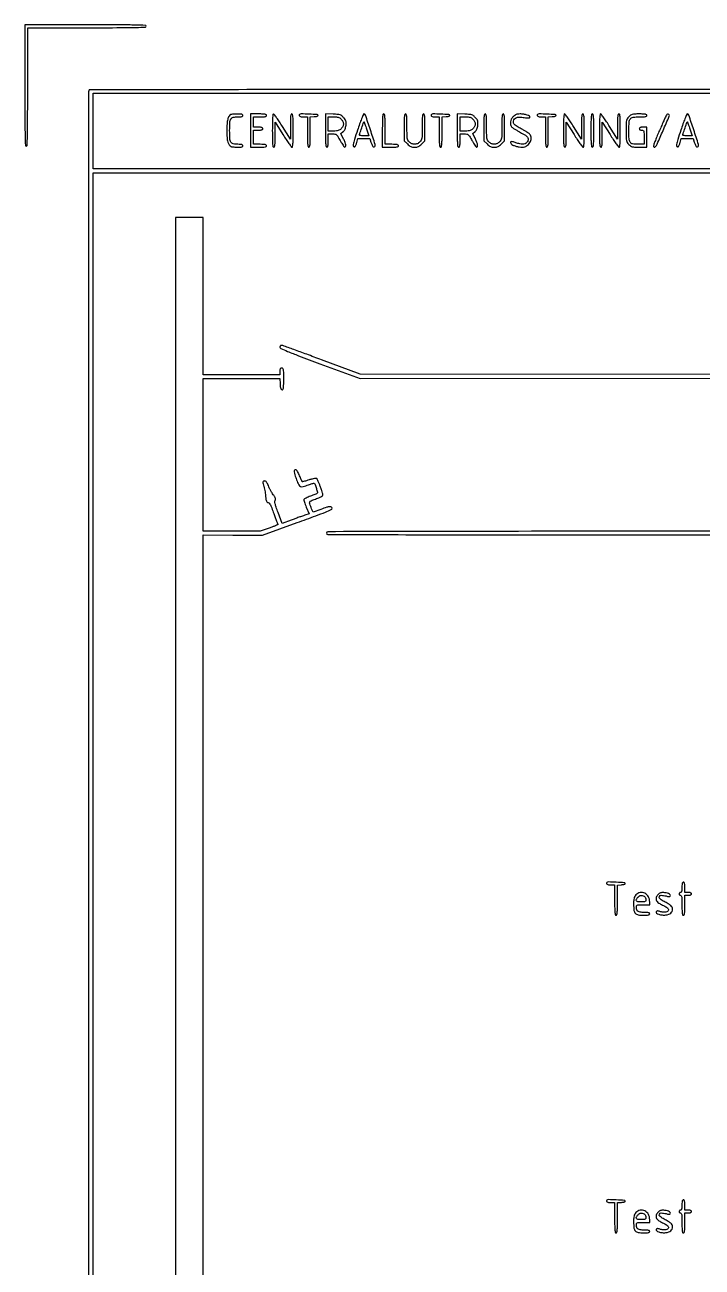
# Model space of a CAD drawing. Extents: x 188 to 3117, y 266 to 4408.
# Drawn here: x 188 to 902, y 3098 to 4408 of the extents above; entities that cross this region are included whole.
import ezdxf

# ---------------------------------------------------------------- set-up
doc = ezdxf.new("R2010")
doc.units = 0

msp = doc.modelspace()

# ---------------------------------------------------------------- linework, layer by layer
for points in [[(188, 4344, 0.000605), (188.044484, 4307.266479, 0.005253), (188.255859, 4290.916667, 0.004027), (188.571592, 4280.892406, 0.40268), (189.5, 4280, 0.402301), (190.426935, 4280.88983, 0.004212), (190.744, 4290.666667, 0.005378), (190.955471, 4306.638572, 0.000621), (191, 4342.5), (191, 4405), (253.5, 4405, 0.000621), (289.361428, 4405.044529, 0.005378), (305.333333, 4405.256, 0.004212), (315.11017, 4405.573065, 0.402301), (316, 4406.5, 0.40268), (315.107594, 4407.428408, 0.004027), (305.083333, 4407.744141, 0.005253), (288.733521, 4407.955516, 0.000605), (252, 4408), (188, 4408)], [(255.463334, 4338.75, 0.090815), (255.267974, 4337.683939), (255.203633, 3749.926562, 0.000037), (255.180887, 3103.56216, 0.000022), (255.244718, 2336), (255.5, 334.5), (1652.25, 334.249643), (3049, 333.999286), (3049, 2336.999643), (3049, 4340), (1652.468615, 4340, 0.000034), (925.305903, 4339.95058, 0.00019), (535.49339, 4339.749691, 0.000004), (256.545748, 4339.497957, 0.311395)], [(405.22896, 4313.330706, 0.166892), (403.305045, 4311.666099, 0.070273), (401.99908, 4308.456943, 0.045273), (401.230183, 4303.558115, 0.016302), (401, 4296.5, 0.016143), (401.234152, 4289.249405, 0.049655), (402.033793, 4284.411154, 0.081046), (403.436441, 4281.309982, 0.155712), (405.544802, 4279.621181, 0.058677), (406.49352, 4279.379755, 0.010981), (408.27966, 4279.182472, 0.011619), (410.388726, 4279.045593, 0.010394), (412.581787, 4279, 0.012404), (415.282658, 4279.067011, 0.055173), (416.846965, 4279.319211, 0.119074), (417.686746, 4279.785771, 0.209656), (418, 4280.5, 0.208045), (417.689894, 4281.213027, 0.119748), (416.859165, 4281.679841, 0.05579), (415.313751, 4281.932625, 0.012668), (412.654988, 4282, -0.053748), (407.758207, 4282.527908, -0.208731), (405.342348, 4284.27583, -0.120271), (404.236562, 4287.934406, -0.013532), (404, 4296.673753, -0.014201), (404.24231, 4305.203765, -0.124511), (405.366979, 4308.781827, -0.207113), (407.81484, 4310.492876, -0.050443), (412.828741, 4311, 0.01334), (415.387609, 4311.068283, 0.057303), (416.888123, 4311.322516, 0.121304), (417.697429, 4311.789926, 0.204174), (418, 4312.5, 0.21611), (417.674402, 4313.218135, 0.11986), (416.804825, 4313.671805, 0.053038), (415.163969, 4313.896863, 0.011016), (412.25, 4313.921053, 0.007875), (409.95524, 4313.853387, 0.009665), (407.815695, 4313.715073, 0.008311), (406.029306, 4313.534921, 0.066447)], [(426, 4296.5), (426, 4279), (434.5, 4279, 0.00643), (438.980927, 4279.057625, 0.037256), (441.333333, 4279.294118, 0.088943), (442.568808, 4279.74803, 0.266366), (443, 4280.5, 0.241448), (442.622643, 4281.235889, 0.103378), (441.583333, 4281.696429, 0.044348), (439.613168, 4281.938899, 0.008455), (436, 4282), (429, 4282), (429, 4289.5), (429, 4297), (434, 4297, 0.014068), (436.460489, 4297.069243, 0.058865), (437.916667, 4297.325, 0.122766), (438.704941, 4297.79299, 0.200296), (439, 4298.5, 0.200296), (438.704941, 4299.20701, 0.122766), (437.916667, 4299.675, 0.058865), (436.460489, 4299.930757, 0.014068), (434, 4300), (429, 4300), (429, 4305.5), (429, 4311), (436, 4311, 0.008455), (439.613168, 4311.061101, 0.044348), (441.583333, 4311.303571, 0.103378), (442.622643, 4311.764111, 0.241448), (443, 4312.5, 0.266366), (442.568808, 4313.25197, 0.088943), (441.333333, 4313.705882, 0.037256), (438.980927, 4313.942375, 0.00643), (434.5, 4314), (426, 4314)], [(449, 4296.5, 0.002558), (449.049641, 4286.796424, 0.018821), (449.271429, 4282.166667, 0.037964), (449.682219, 4279.643581, 0.346303), (450.5, 4279, 0.319172), (451.290883, 4279.56212, 0.055553), (451.721627, 4281.452837, 0.024652), (451.947973, 4285.00062, 0.003605), (452, 4292.217023), (452, 4305.434046), (460.242246, 4292.217023, 0.006407), (463.492293, 4287.151082, 0.009998), (466.432797, 4282.882501, 0.004582), (469.00811, 4279.367968, 0.236585), (469.742246, 4279, 0.373601), (470.395056, 4279.566908, 0.017221), (470.732032, 4282.728423, 0.01477), (470.944624, 4287.761799, 0.003169), (471, 4296.5, 0.002558), (470.950359, 4306.203576, 0.018821), (470.728571, 4310.833333, 0.037964), (470.317781, 4313.356419, 0.346303), (469.5, 4314, 0.319355), (468.708958, 4313.437372, 0.055434), (468.278324, 4311.543403, 0.024612), (468.052011, 4307.989915, 0.003597), (468, 4300.760415), (468, 4287.52083), (459.75, 4300.741518, 0.006302), (456.497551, 4305.810204, 0.009825), (453.55625, 4310.084179, 0.004471), (450.979888, 4313.607758, 0.232929), (450.25, 4313.981103, 0.37845), (449.602572, 4313.426344, 0.016842), (449.267587, 4310.249734, 0.014663), (449.055455, 4305.209106, 0.003184)], [(477.727647, 4313.394314, 0.230374), (477.410568, 4312.476252, 0.240884), (477.943662, 4311.685301, 0.095015), (479.559899, 4311.157725, 0.031525), (482.059017, 4311), (486, 4311), (486, 4295, 0.002849), (486.050326, 4286.167683, 0.020523), (486.273438, 4281.916667, 0.04313), (486.690936, 4279.618193, 0.338315), (487.5, 4279, 0.33798), (488.308716, 4279.617158, 0.043346), (488.726478, 4281.907084, 0.020595), (488.949645, 4286.143579, 0.002861), (489, 4294.942502), (489, 4310.885004), (493.25, 4311.192502, 0.02253), (494.861774, 4311.382402, 0.038324), (496.179619, 4311.703423, 0.047358), (497.077103, 4312.093707, 0.338658), (497.255085, 4312.5, 0.32823), (496.293153, 4313.304171, 0.00406), (487.785178, 4313.763077, 0.005109), (479.397561, 4314.061365, 0.205504)], [(505, 4296.605885, 0.002539), (505.049597, 4286.8408, 0.018711), (505.2713, 4282.184314, 0.037632), (505.68163, 4279.645263, 0.346817), (506.5, 4279, 0.241448), (507.235889, 4279.377357, 0.103378), (507.696429, 4280.416667, 0.044348), (507.938899, 4282.386832, 0.008455), (508, 4286), (508, 4293), (512.314081, 4293, -0.035747), (515.054105, 4292.803853, -0.141053), (516.58041, 4292.116405, -0.081588), (517.92981, 4290.529014, -0.007339), (520.564081, 4286.002404, 0.007917), (522.12909, 4283.320294, 0.012241), (523.573355, 4281.059646, 0.006593), (524.84202, 4279.229612, 0.241633), (525.281385, 4279.002404, 0.302906), (526.274962, 4279.660723, 0.131054), (526.501636, 4281.307726, 0.062823), (525.816115, 4283.999919, 0.023342), (524.214549, 4287.571973), (521.29361, 4293.348484), (523.745183, 4295.457238, 0.056581), (524.88272, 4296.68471, 0.054174), (525.735504, 4298.153262, 0.047445), (526.334685, 4299.943087, 0.029004), (526.712283, 4302.139738, 0.023972), (526.883261, 4304.794909, 0.080557), (526.633414, 4306.513151, 0.081396), (525.854955, 4308.054816, 0.0248), (524.206308, 4310.095131, 0.033623), (522.178052, 4312.079113, 0.095739), (520.46715, 4313.050203, 0.0617), (518.117213, 4313.531717, 0.008371), (513.092403, 4313.844275), (505, 4314.21177)], [(521.545455, 4308.545455, -0.046014), (522.484854, 4307.415182, -0.03719), (523.278977, 4306.050852, -0.038507), (523.823919, 4304.669695, -0.074846), (524, 4303.5, -0.074846), (523.823919, 4302.330305, -0.038507), (523.278977, 4300.949148, -0.03719), (522.484854, 4299.584818, -0.046014), (521.545455, 4298.454545, -0.047901), (520.027486, 4297.202554, -0.074196), (518.497406, 4296.471311, -0.056767), (516.538136, 4296.106098, -0.017721), (513.545455, 4296), (508, 4296), (508, 4303.5), (508, 4311), (513.545455, 4311, -0.017721), (516.538136, 4310.893902, -0.056767), (518.497406, 4310.528689, -0.074196), (520.027486, 4309.797446, -0.047901)], [(538.820046, 4297.004537, 0.005321), (535.606564, 4286.971813, 0.034569), (534.396966, 4281.810931, 0.164214), (534.727442, 4279.819022, 0.432978), (535.972437, 4279.482965, 0.124653), (536.419122, 4279.944364, 0.019757), (537.007564, 4281.070088, 0.020865), (537.605434, 4282.482501, 0.016903), (538.130724, 4284.041982), (539.316575, 4288), (545.580736, 4288), (551.844896, 4288), (553.04325, 4284.25, 0.018297), (554.115384, 4281.275025, 0.080399), (555.076545, 4279.682204, 0.20756), (556.019478, 4279.217264, 0.211623), (556.992936, 4279.592936, 0.280469), (557.491863, 4281.644954, 0.002551), (552.426217, 4297.271705, 0.002409), (547.190266, 4312.893856, 0.32104), (545.645072, 4314, 0.30225), (545.034273, 4313.593649, 0.003712), (543.152942, 4309.007583, 0.009451), (541.06879, 4303.519969, 0.005862)], [(565, 4296.5), (565, 4279), (573.5, 4279, 0.00643), (577.980927, 4279.057625, 0.037256), (580.333333, 4279.294118, 0.088943), (581.568808, 4279.74803, 0.266366), (582, 4280.5, 0.241448), (581.622643, 4281.235889, 0.103378), (580.583333, 4281.696429, 0.044348), (578.613168, 4281.938899, 0.008455), (575, 4282), (568, 4282), (568, 4298, 0.002849), (567.949674, 4306.832317, 0.020523), (567.726563, 4311.083333, 0.04313), (567.309064, 4313.381807, 0.338315), (566.5, 4314, 0.346303), (565.682219, 4313.356419, 0.037964), (565.271429, 4310.833333, 0.018821), (565.049641, 4306.203576, 0.002558)], [(588, 4299.9), (588, 4285.8), (591.4, 4282.4, 0.02563), (593.343484, 4280.646167, 0.065653), (594.954062, 4279.654762, 0.071075), (596.68832, 4279.158412, 0.034223), (599, 4279, 0.034223), (601.31168, 4279.158412, 0.071075), (603.045938, 4279.654762, 0.065653), (604.656516, 4280.646167, 0.02563), (606.6, 4282.4), (610, 4285.8), (610, 4299.9, 0.003326), (609.948588, 4307.629, 0.023174), (609.723404, 4311.4, 0.051147), (609.296959, 4313.418679, 0.325961), (608.5, 4314, 0.321785), (607.706821, 4313.430573, 0.053858), (607.277685, 4311.492424, 0.024081), (607.051789, 4307.861602, 0.003496), (607, 4300.454545, -0.003229), (606.944733, 4291.896016, -0.034841), (606.659396, 4288.448117, -0.086057), (605.952354, 4286.342182, -0.072576), (604.545455, 4284.454545, -0.045205), (603.309031, 4283.42354, -0.047034), (601.923153, 4282.647059, -0.048581), (600.461429, 4282.163281, -0.05569), (599, 4282, -0.05569), (597.538571, 4282.163281, -0.048581), (596.076847, 4282.647059, -0.047034), (594.690969, 4283.42354, -0.045205), (593.454545, 4284.454545, -0.072576), (592.047646, 4286.342182, -0.086057), (591.340604, 4288.448117, -0.034841), (591.055267, 4291.896016, -0.003229), (591, 4300.454545, 0.003496), (590.948211, 4307.861602, 0.024081), (590.722315, 4311.492424, 0.053858), (590.293179, 4313.430573, 0.321785), (589.5, 4314, 0.325961), (588.703041, 4313.418679, 0.051147), (588.276596, 4311.4, 0.023174), (588.051412, 4307.629, 0.003326)], [(616.727647, 4313.394314, 0.230374), (616.410568, 4312.476252, 0.240884), (616.943662, 4311.685301, 0.095015), (618.559899, 4311.157725, 0.031525), (621.059017, 4311), (625, 4311), (625, 4295, 0.002849), (625.050326, 4286.167683, 0.020523), (625.273438, 4281.916667, 0.04313), (625.690936, 4279.618193, 0.338315), (626.5, 4279, 0.33798), (627.308716, 4279.617158, 0.043346), (627.726478, 4281.907084, 0.020595), (627.949645, 4286.143579, 0.002861), (628, 4294.942502), (628, 4310.885004), (632.25, 4311.192502, 0.02253), (633.861774, 4311.382402, 0.038324), (635.179619, 4311.703423, 0.047358), (636.077103, 4312.093707, 0.338658), (636.255085, 4312.5, 0.32823), (635.293153, 4313.304171, 0.00406), (626.785178, 4313.763077, 0.005109), (618.397561, 4314.061365, 0.205504)], [(644, 4296.605885, 0.002539), (644.049597, 4286.8408, 0.018711), (644.2713, 4282.184314, 0.037632), (644.68163, 4279.645263, 0.346817), (645.5, 4279, 0.241448), (646.235889, 4279.377357, 0.103378), (646.696429, 4280.416667, 0.044348), (646.938899, 4282.386832, 0.008455), (647, 4286), (647, 4293), (651.314081, 4293, -0.035747), (654.054105, 4292.803853, -0.141053), (655.58041, 4292.116405, -0.081588), (656.92981, 4290.529014, -0.007339), (659.564081, 4286.002404, 0.007917), (661.12909, 4283.320294, 0.012241), (662.573355, 4281.059646, 0.006593), (663.84202, 4279.229612, 0.241633), (664.281385, 4279.002404, 0.302906), (665.274962, 4279.660723, 0.131054), (665.501636, 4281.307726, 0.062823), (664.816115, 4283.999919, 0.023342), (663.214549, 4287.571973), (660.29361, 4293.348484), (662.745183, 4295.457238, 0.056581), (663.88272, 4296.68471, 0.054174), (664.735504, 4298.153262, 0.047445), (665.334685, 4299.943087, 0.029004), (665.712283, 4302.139738, 0.023972), (665.883261, 4304.794909, 0.080557), (665.633414, 4306.513151, 0.081396), (664.854955, 4308.054816, 0.0248), (663.206308, 4310.095131, 0.033623), (661.178052, 4312.079113, 0.095739), (659.46715, 4313.050203, 0.0617), (657.117213, 4313.531717, 0.008371), (652.092403, 4313.844275), (644, 4314.21177)], [(660.545455, 4308.545455, -0.046014), (661.484854, 4307.415182, -0.03719), (662.278977, 4306.050852, -0.038507), (662.823919, 4304.669695, -0.074846), (663, 4303.5, -0.074846), (662.823919, 4302.330305, -0.038507), (662.278977, 4300.949148, -0.03719), (661.484854, 4299.584818, -0.046014), (660.545455, 4298.454545, -0.047901), (659.027486, 4297.202554, -0.074196), (657.497406, 4296.471311, -0.056767), (655.538136, 4296.106098, -0.017721), (652.545455, 4296), (647, 4296), (647, 4303.5), (647, 4311), (652.545455, 4311, -0.017721), (655.538136, 4310.893902, -0.056767), (657.497406, 4310.528689, -0.074196), (659.027486, 4309.797446, -0.047901)], [(672, 4299.9), (672, 4285.8), (675.4, 4282.4, 0.02563), (677.343484, 4280.646167, 0.065653), (678.954062, 4279.654762, 0.071075), (680.68832, 4279.158412, 0.034223), (683, 4279, 0.034223), (685.31168, 4279.158412, 0.071075), (687.045938, 4279.654762, 0.065653), (688.656516, 4280.646167, 0.02563), (690.6, 4282.4), (694, 4285.8), (694, 4299.9, 0.003326), (693.948588, 4307.629, 0.023174), (693.723404, 4311.4, 0.051147), (693.296959, 4313.418679, 0.325961), (692.5, 4314, 0.321785), (691.706821, 4313.430573, 0.053858), (691.277685, 4311.492424, 0.024081), (691.051789, 4307.861602, 0.003496), (691, 4300.454545, -0.003229), (690.944733, 4291.896016, -0.034841), (690.659396, 4288.448117, -0.086057), (689.952354, 4286.342182, -0.072576), (688.545455, 4284.454545, -0.045205), (687.309031, 4283.42354, -0.047034), (685.923153, 4282.647059, -0.048581), (684.461429, 4282.163281, -0.05569), (683, 4282, -0.05569), (681.538571, 4282.163281, -0.048581), (680.076847, 4282.647059, -0.047034), (678.690969, 4283.42354, -0.045205), (677.454545, 4284.454545, -0.072576), (676.047646, 4286.342182, -0.086057), (675.340604, 4288.448117, -0.034841), (675.055267, 4291.896016, -0.003229), (675, 4300.454545, 0.003496), (674.948211, 4307.861602, 0.024081), (674.722315, 4311.492424, 0.053858), (674.293179, 4313.430573, 0.321785), (673.5, 4314, 0.325961), (672.703041, 4313.418679, 0.051147), (672.276596, 4311.4, 0.023174), (672.051412, 4307.629, 0.003326)], [(702.923077, 4311.076923, 0.070726), (701.026714, 4308.552022, 0.088086), (700.084908, 4305.77752, 0.095647), (700.192593, 4303.031027, 0.100706), (701.319816, 4300.577304, 0.081358), (702.264141, 4299.648586, 0.010944), (704.581427, 4298.087552, 0.012396), (707.436728, 4296.352077, 0.010149), (710.569816, 4294.636174, -0.022797), (715.962469, 4291.502963, -0.107877), (718.47125, 4288.986884, -0.209064), (718.854653, 4286.562275, -0.120631), (717.42537, 4283.917535, -0.11243), (715.529264, 4282.588604, -0.092107), (713.099865, 4282.086783, -0.06486), (709.93604, 4282.434728, -0.026275), (705.772711, 4283.684432, 0.021454), (702.509872, 4284.698216, 0.123579), (700.71607, 4284.720528, 0.417624), (700.250122, 4283.95387, 0.112375), (700.965737, 4282.541284, 0.113711), (702.663558, 4281.24624, 0.03388), (705.737389, 4280.098221, 0.033312), (709.332661, 4279.282519, 0.038727), (712.826923, 4279.005577, 0.143724), (717.222053, 4280.287597, 0.118534), (720.618199, 4283.821521, 0.124658), (721.931448, 4288.362553, 0.16776), (720.680184, 4292.422696, 0.081358), (719.735859, 4293.351414, 0.010944), (717.418573, 4294.912448, 0.012396), (714.563272, 4296.647923, 0.010149), (711.430184, 4298.363826, -0.008885), (707.176852, 4300.6793, -0.043856), (704.932839, 4302.227568, -0.082713), (703.73277, 4303.612131, -0.108954), (703.18962, 4305.187384, -0.14805), (703.653804, 4307.753146, -0.140575), (705.468775, 4309.692564, -0.108127), (708.483302, 4310.70426, -0.064785), (712.276397, 4310.624552, 0.002895), (717.233498, 4309.902668, 0.03507), (719.151919, 4309.770646, 0.117216), (720.132218, 4310.005112, 0.192785), (720.687816, 4310.636333, 0.36542), (720.254457, 4311.788265, 0.049506), (717.701848, 4312.901808, 0.042603), (714.144307, 4313.724522, 0.035542), (710.273854, 4314, 0.029077), (707.89295, 4313.861423, 0.065646), (706.144749, 4313.41991, 0.06824), (704.612255, 4312.553107, 0.033606)], [(728.727647, 4313.394314, 0.230374), (728.410568, 4312.476252, 0.240884), (728.943662, 4311.685301, 0.095015), (730.559899, 4311.157725, 0.031525), (733.059017, 4311), (737, 4311), (737, 4295, 0.002849), (737.050326, 4286.167683, 0.020523), (737.273438, 4281.916667, 0.04313), (737.690936, 4279.618193, 0.338315), (738.5, 4279, 0.33798), (739.308716, 4279.617158, 0.043346), (739.726478, 4281.907084, 0.020595), (739.949645, 4286.143579, 0.002861), (740, 4294.942502), (740, 4310.885004), (744.25, 4311.192502, 0.02253), (745.861774, 4311.382402, 0.038324), (747.179619, 4311.703423, 0.047358), (748.077103, 4312.093707, 0.338658), (748.255085, 4312.5, 0.32823), (747.293153, 4313.304171, 0.00406), (738.785178, 4313.763077, 0.005109), (730.397561, 4314.061365, 0.205504)], [(756, 4296.5, 0.002558), (756.049641, 4286.796424, 0.018821), (756.271429, 4282.166667, 0.037964), (756.682219, 4279.643581, 0.346303), (757.5, 4279, 0.319172), (758.290883, 4279.56212, 0.055553), (758.721627, 4281.452837, 0.024652), (758.947973, 4285.00062, 0.003605), (759, 4292.217023), (759, 4305.434046), (767.242246, 4292.217023, 0.006407), (770.492293, 4287.151082, 0.009998), (773.432797, 4282.882501, 0.004582), (776.00811, 4279.367968, 0.236585), (776.742246, 4279, 0.373601), (777.395056, 4279.566908, 0.017221), (777.732032, 4282.728423, 0.01477), (777.944624, 4287.761799, 0.003169), (778, 4296.5, 0.002558), (777.950359, 4306.203576, 0.018821), (777.728571, 4310.833333, 0.037964), (777.317781, 4313.356419, 0.346303), (776.5, 4314, 0.319355), (775.708958, 4313.437372, 0.055434), (775.278324, 4311.543403, 0.024612), (775.052011, 4307.989915, 0.003597), (775, 4300.760415), (775, 4287.52083), (766.75, 4300.741518, 0.006302), (763.497551, 4305.810204, 0.009825), (760.55625, 4310.084179, 0.004471), (757.979888, 4313.607758, 0.232929), (757.25, 4313.981103, 0.37845), (756.602572, 4313.426344, 0.016842), (756.267587, 4310.249734, 0.014663), (756.055455, 4305.209106, 0.003184)], [(785, 4296.5, 0.002558), (785.049641, 4286.796424, 0.018821), (785.271429, 4282.166667, 0.037964), (785.682219, 4279.643581, 0.346303), (786.5, 4279, 0.346303), (787.317781, 4279.643581, 0.037964), (787.728571, 4282.166667, 0.018821), (787.950359, 4286.796424, 0.002558), (788, 4296.5, 0.002558), (787.950359, 4306.203576, 0.018821), (787.728571, 4310.833333, 0.037964), (787.317781, 4313.356419, 0.346303), (786.5, 4314, 0.346303), (785.682219, 4313.356419, 0.037964), (785.271429, 4310.833333, 0.018821), (785.049641, 4306.203576, 0.002558)], [(794, 4296.5, 0.002558), (794.049641, 4286.796424, 0.018821), (794.271429, 4282.166667, 0.037964), (794.682219, 4279.643581, 0.346303), (795.5, 4279, 0.319172), (796.290883, 4279.56212, 0.055553), (796.721627, 4281.452837, 0.024652), (796.947973, 4285.00062, 0.003605), (797, 4292.217023), (797, 4305.434046), (805.242246, 4292.217023, 0.006407), (808.492293, 4287.151082, 0.009998), (811.432797, 4282.882501, 0.004582), (814.00811, 4279.367968, 0.236585), (814.742246, 4279, 0.373601), (815.395056, 4279.566908, 0.017221), (815.732032, 4282.728423, 0.01477), (815.944624, 4287.761799, 0.003169), (816, 4296.5, 0.002558), (815.950359, 4306.203576, 0.018821), (815.728571, 4310.833333, 0.037964), (815.317781, 4313.356419, 0.346303), (814.5, 4314, 0.319355), (813.708958, 4313.437372, 0.055434), (813.278324, 4311.543403, 0.024612), (813.052011, 4307.989915, 0.003597), (813, 4300.760415), (813, 4287.52083), (804.75, 4300.741518, 0.006302), (801.497551, 4305.810204, 0.009825), (798.55625, 4310.084179, 0.004471), (795.979888, 4313.607758, 0.232929), (795.25, 4313.981103, 0.37845), (794.602572, 4313.426344, 0.016842), (794.267587, 4310.249734, 0.014663), (794.055455, 4305.209106, 0.003184)], [(824.923077, 4311.076923, 0.047614), (823.189915, 4308.978013, 0.099624), (822.375413, 4307.032548, 0.045588), (822.059463, 4304.085209, 0.00392), (822, 4296.5, 0.00392), (822.059463, 4288.914791, 0.045588), (822.375413, 4285.967452, 0.099624), (823.189915, 4284.021987, 0.047614), (824.923077, 4281.923077, 0.039282), (826.878949, 4280.252551, 0.092416), (828.605991, 4279.430952, 0.056851), (830.987562, 4279.080383, 0.008143), (835.923077, 4279), (844, 4279), (844, 4289.5), (844, 4300), (840, 4300, 0.020272), (838.111825, 4299.923415, 0.069535), (836.916667, 4299.65625, 0.128937), (836.249641, 4299.184843, 0.176579), (836, 4298.5, 0.140575), (836.177821, 4297.88002, 0.118484), (836.666667, 4297.4, 0.088208), (837.456621, 4297.09863, 0.04716), (838.5, 4297, -0.088353), (839.946822, 4296.742326, -0.227967), (840.666667, 4296, -0.075599), (840.951694, 4294.347869, -0.004982), (841, 4289.5), (841, 4282), (834.654988, 4282, -0.041343), (829.007875, 4282.467736, -0.208848), (826.417342, 4284.154092, -0.132673), (825.243426, 4287.718488, -0.013589), (825, 4296.673753, -0.014658), (825.262983, 4305.64234, -0.15381), (826.554597, 4309.034067, -0.200369), (829.409088, 4310.616576, -0.027684), (836.328741, 4311, 0.007418), (840.330015, 4311.059367, 0.040879), (842.471457, 4311.298884, 0.096738), (843.597731, 4311.756552, 0.253199), (844, 4312.5, 0.259823), (843.583324, 4313.247716, 0.092857), (842.403846, 4313.703571, 0.039025), (840.15908, 4313.941533, 0.006901), (835.923077, 4314, 0.008143), (830.987562, 4313.919617, 0.056851), (828.605991, 4313.569048, 0.092416), (826.878949, 4312.747449, 0.039282)], [(863.517746, 4310.75, -0.002577), (862.665385, 4308.771326, -0.000322), (860.791187, 4304.489062, -0.000379), (858.558498, 4299.407115, -0.000314), (856.173997, 4294, 0.006566), (853.800436, 4288.430101, 0.013085), (852.096433, 4283.951151, 0.008117), (850.912349, 4280.391608, 0.271483), (851.105224, 4279.55, 0.088238), (851.548197, 4279.220665, 0.123211), (852.028095, 4279.114308, 0.116584), (852.521165, 4279.245057, 0.07365), (853.001373, 4279.601373, 0.092385), (854.877172, 4282.336454, 0.002177), (861.13611, 4296.637062, 0.001025), (867.57605, 4311.611542, 0.244101), (867.468239, 4313.05139, 0.148214), (866.575998, 4313.838592, 0.243695), (865.59355, 4313.789997, 0.124936), (864.55299, 4312.768653, 0.03615)], [(879.820046, 4297.004537, 0.005321), (876.606564, 4286.971813, 0.034569), (875.396966, 4281.810931, 0.164214), (875.727442, 4279.819022, 0.432978), (876.972437, 4279.482965, 0.124653), (877.419122, 4279.944364, 0.019757), (878.007564, 4281.070088, 0.020865), (878.605434, 4282.482501, 0.016903), (879.130724, 4284.041982), (880.316575, 4288), (886.580736, 4288), (892.844896, 4288), (894.04325, 4284.25, 0.018297), (895.115384, 4281.275025, 0.080399), (896.076545, 4279.682204, 0.20756), (897.019478, 4279.217264, 0.211623), (897.992936, 4279.592936, 0.280469), (898.491863, 4281.644954, 0.002551), (893.426217, 4297.271705, 0.002409), (888.190266, 4312.893856, 0.32104), (886.645072, 4314, 0.30225), (886.034273, 4313.593649, 0.003712), (884.152942, 4309.007583, 0.009451), (882.06879, 4303.519969, 0.005862)], [(548.444801, 4298.162293), (550.880854, 4291), (545.940427, 4291, -0.012909), (544.046348, 4291.048909, -0.021243), (542.45125, 4291.199472, -0.016693), (541.218355, 4291.411076, -0.35583), (541, 4291.679053, -0.078558), (541.250651, 4293.264541, -0.002691), (543.227849, 4299.251589, -0.001038), (545.364465, 4305.562889, -0.555326), (545.693858, 4305.639475, -0.107368), (545.872072, 4305.362342, -0.001256), (546.631839, 4303.313161, -0.003745), (547.488365, 4300.930157, -0.002429)], [(889.444801, 4298.162293), (891.880854, 4291), (886.940427, 4291, -0.012909), (885.046348, 4291.048909, -0.021243), (883.45125, 4291.199472, -0.016693), (882.218355, 4291.411076, -0.35583), (882, 4291.679053, -0.078558), (882.250651, 4293.264541, -0.002691), (884.227849, 4299.251589, -0.001038), (886.364465, 4305.562889, -0.555326), (886.693858, 4305.639475, -0.107368), (886.872072, 4305.362342, -0.001256), (887.631839, 4303.313161, -0.003745), (888.488365, 4300.930157, -0.002429)], [(457, 4068.153907, 0.295237), (457.895125, 4066.770102, 0.007424), (465.091986, 4063.662444, 0.008145), (476.638956, 4059.097448, 0.00132), (499.25, 4050.649676), (541.5, 4034.991537), (1604, 4035.245769, 0.000035), (2221.213969, 4035.436199, 0.000318), (2489.124295, 4035.707971, 0.000016), (2665.506487, 4036.004782, 0.413711), (2666.5, 4037, 0.413644), (2665.5066, 4037.995335, 0.000016), (2489.083333, 4038.33302, 0.000318), (2221.135236, 4038.66682, 0.000035), (1604, 4039), (541.5, 4039.5), (500.925716, 4054.75, 0.001272), (485.251674, 4060.595693, 0.00201), (471.777887, 4065.520312, 0.00046), (459.94455, 4069.779221, 0.086352), (458.675716, 4070, 0.103179), (458.017824, 4069.862777, 0.106014), (457.476927, 4069.474582, 0.100609), (457.123055, 4068.87954, 0.084191)], [(506, 3872, 0.41359), (507.482035, 3870.514806, 0.000063), (639.4375, 3870.250469, 0.000446), (860.328286, 3870.03293, 0.000023), (1571.5, 3870, 0.000023), (2282.671714, 3870.03293, 0.000446), (2503.5625, 3870.250469, 0.000063), (2635.517965, 3870.514806, 0.41359), (2637, 3872, 0.41359), (2635.517965, 3873.485194, 0.000063), (2503.5625, 3873.749531, 0.000446), (2282.671714, 3873.96707, 0.000023), (1571.5, 3874, 0.000023), (860.328286, 3873.96707, 0.000446), (639.4375, 3873.749531, 0.000063), (507.482035, 3873.485194, 0.41359)], [(801.727647, 3503.394314, 0.230374), (801.410568, 3502.476252, 0.240884), (801.943662, 3501.685301, 0.095015), (803.559899, 3501.157725, 0.031525), (806.059017, 3501), (810, 3501), (810, 3485, 0.002849), (810.050326, 3476.167683, 0.020523), (810.273438, 3471.916667, 0.04313), (810.690936, 3469.618193, 0.338315), (811.5, 3469, 0.33798), (812.308716, 3469.617158, 0.043346), (812.726478, 3471.907084, 0.020595), (812.949645, 3476.143579, 0.002861), (813, 3484.942502), (813, 3500.885004), (817.25, 3501.192502, 0.02253), (818.861774, 3501.382402, 0.038324), (820.179619, 3501.703423, 0.047358), (821.077103, 3502.093707, 0.338658), (821.255085, 3502.5, 0.32823), (820.293153, 3503.304171, 0.00406), (811.785178, 3503.763077, 0.005109), (803.397561, 3504.061365, 0.205504)], [(881, 3498.5, -0.01212), (880.933383, 3495.752068, -0.054498), (880.681818, 3494.166667, -0.118311), (880.215544, 3493.316753, -0.211442), (879.5, 3493, 0.099038), (878.927543, 3492.885486, 0.097945), (878.440625, 3492.559375, 0.097945), (878.114514, 3492.072457, 0.099038), (878, 3491.5, 0.099038), (878.114514, 3490.927543, 0.097945), (878.440625, 3490.440625, 0.097945), (878.927543, 3490.114514, 0.099038), (879.5, 3490, -0.292784), (880.270046, 3489.506808, -0.072528), (880.714286, 3488, -0.030643), (880.945394, 3485.139949, -0.004841), (881, 3479.5, 0.004841), (881.054606, 3473.860051, 0.030643), (881.285714, 3471, 0.072528), (881.729954, 3469.493192, 0.292784), (882.5, 3469, 0.292784), (883.270046, 3469.493192, 0.072528), (883.714286, 3471, 0.030643), (883.945394, 3473.860051, 0.004841), (884, 3479.5), (884, 3490), (887.5, 3490, 0.025511), (889.104033, 3490.081893, 0.075863), (890.166667, 3490.357143, 0.129352), (890.773926, 3490.830552, 0.164293), (891, 3491.5, 0.164293), (890.773926, 3492.169448, 0.129352), (890.166667, 3492.642857, 0.075863), (889.104033, 3492.918107, 0.025511), (887.5, 3493), (884, 3493), (884, 3498.5, 0.01212), (883.933383, 3501.247932, 0.054498), (883.681818, 3502.833333, 0.118311), (883.215544, 3503.683247, 0.211442), (882.5, 3504, 0.211442), (881.784456, 3503.683247, 0.118311), (881.318182, 3502.833333, 0.054498), (881.066617, 3501.247932, 0.01212)], [(832.452251, 3490.353977, 0.049837), (831.142345, 3488.623051, 0.077089), (830.423317, 3486.89525, 0.049702), (830.087395, 3484.53132, 0.010459), (830, 3480.353977, 0.031265), (830.389832, 3474.125774, 0.156592), (831.846482, 3470.996658, 0.169546), (834.779833, 3469.437473, 0.038184), (840.5, 3469, 0.00942), (843.824386, 3469.06264, 0.047315), (845.666667, 3469.307692, 0.108427), (846.642085, 3469.770252, 0.232029), (847, 3470.5, 0.217862), (846.670582, 3471.220141, 0.115429), (845.783333, 3471.685345, 0.052144), (844.12068, 3471.934729, 0.011173), (841.2, 3472, -0.027585), (837.033978, 3472.230015, -0.114202), (834.671204, 3473.059788, -0.170447), (833.427352, 3474.636283, -0.082775), (833, 3477.2, -0.06131), (833.207416, 3478.885169, -0.24084), (833.875, 3479.65, -0.090143), (835.356763, 3479.951459, -0.005227), (840, 3480), (847, 3480), (847, 3482.952947, 0.123934), (845.603847, 3488.499086, 0.152916), (841.809297, 3492.208815, 0.170337), (836.903304, 3492.866089, 0.156031)], [(841.065741, 3488.964816, -0.082326), (841.826483, 3488.379652, -0.061569), (842.448817, 3487.522247, -0.059706), (842.860126, 3486.508976, -0.066681), (843, 3485.464816, -0.065555), (842.816632, 3484.072244, -0.216006), (842.242863, 3483.373241, -0.104493), (841.026164, 3483.062863, -0.010385), (838, 3483, -0.039266), (834.584865, 3483.26861, -0.213053), (833.064781, 3484.257608, -0.274578), (833.004197, 3485.842484, -0.059526), (834.654988, 3488.171259, -0.064753), (836.074487, 3489.381295, -0.113844), (837.516027, 3489.907287, -0.104825), (839.126174, 3489.768911, -0.049235)], [(856.294865, 3491.3532, 0.032225), (855.447068, 3490.533397, 0.031294), (854.702672, 3489.603753, 0.032876), (854.154959, 3488.704147, 0.09149), (853.938151, 3488, 0.057954), (853.936967, 3485.304046, 0.140887), (854.695717, 3483.485504, 0.092819), (856.539643, 3481.899033, 0.016814), (860.53891, 3479.756844, -0.011), (863.869976, 3478.022104, -0.048952), (865.688253, 3476.77827, -0.095353), (866.583234, 3475.678024, -0.160117), (866.78891, 3474.516181, -0.208847), (865.879763, 3473.046882, -0.108478), (863.846181, 3472.213798, -0.077366), (860.981149, 3472.161439, -0.04986), (857.745867, 3472.938747, 0.020844), (856.17063, 3473.415251, 0.074446), (855.126371, 3473.523662, 0.123379), (854.392475, 3473.304107, 0.118292), (853.83528, 3472.761977, 0.385883), (854.080749, 3471.356793, 0.082855), (856.455554, 3470.071843, 0.057592), (860.10128, 3469.273504, 0.05324), (863.933418, 3469.295963, 0.052189), (867.045703, 3469.980583, 0.100982), (869.245544, 3471.246245, 0.119575), (870.543406, 3473.105569, 0.093113), (871, 3475.536142, 0.123174), (870.520105, 3477.45462, 0.08729), (869.145892, 3479.2094, 0.052219), (866.58856, 3481.065966, 0.014768), (862.25, 3483.402846, -0.052393), (857.876021, 3486.201665, -0.312805), (857.141515, 3488.658073, -0.335821), (859.161364, 3490.060933, -0.055033), (864.176127, 3489.298511, 0.019869), (865.848157, 3488.922678, 0.04096), (867.181111, 3488.789615, 0.054966), (868.147739, 3488.878992, 0.206669), (868.635913, 3489.219912, 0.247123), (868.714614, 3490.358112, 0.15462), (867.810991, 3491.383591, 0.077808), (865.804979, 3492.199666, 0.029714), (862.825196, 3492.716235, 0.024132), (860.607842, 3492.858308, 0.055432), (858.944944, 3492.699822, 0.068058), (857.577134, 3492.213396, 0.056711)], [(801.727647, 3168.394314, 0.230374), (801.410568, 3167.476252, 0.240884), (801.943662, 3166.685301, 0.095015), (803.559899, 3166.157725, 0.031525), (806.059017, 3166), (810, 3166), (810, 3150, 0.002849), (810.050326, 3141.167683, 0.020523), (810.273438, 3136.916667, 0.04313), (810.690936, 3134.618193, 0.338315), (811.5, 3134, 0.33798), (812.308716, 3134.617158, 0.043346), (812.726478, 3136.907084, 0.020595), (812.949645, 3141.143579, 0.002861), (813, 3149.942502), (813, 3165.885004), (817.25, 3166.192502, 0.02253), (818.861774, 3166.382402, 0.038324), (820.179619, 3166.703423, 0.047358), (821.077103, 3167.093707, 0.338658), (821.255085, 3167.5, 0.32823), (820.293153, 3168.304171, 0.00406), (811.785178, 3168.763077, 0.005109), (803.397561, 3169.061365, 0.205504)], [(832.452251, 3155.353977, 0.049837), (831.142345, 3153.623051, 0.077089), (830.423317, 3151.89525, 0.049702), (830.087395, 3149.53132, 0.010459), (830, 3145.353977, 0.031265), (830.389832, 3139.125774, 0.156592), (831.846482, 3135.996658, 0.169546), (834.779833, 3134.437473, 0.038184), (840.5, 3134, 0.00942), (843.824386, 3134.06264, 0.047315), (845.666667, 3134.307692, 0.108427), (846.642085, 3134.770252, 0.232029), (847, 3135.5, 0.217862), (846.670582, 3136.220141, 0.115429), (845.783333, 3136.685345, 0.052144), (844.12068, 3136.934729, 0.011173), (841.2, 3137, -0.027585), (837.033978, 3137.230015, -0.114202), (834.671204, 3138.059788, -0.170447), (833.427352, 3139.636283, -0.082775), (833, 3142.2, -0.06131), (833.207416, 3143.885169, -0.24084), (833.875, 3144.65, -0.090143), (835.356763, 3144.951459, -0.005227), (840, 3145), (847, 3145), (847, 3147.952947, 0.123934), (845.603847, 3153.499086, 0.152916), (841.809297, 3157.208815, 0.170337), (836.903304, 3157.866089, 0.156031)], [(856.294865, 3156.3532, 0.032225), (855.447068, 3155.533397, 0.031294), (854.702672, 3154.603753, 0.032876), (854.154959, 3153.704147, 0.09149), (853.938151, 3153, 0.057954), (853.936967, 3150.304046, 0.140887), (854.695717, 3148.485504, 0.092819), (856.539643, 3146.899033, 0.016814), (860.53891, 3144.756844, -0.011), (863.869976, 3143.022104, -0.048952), (865.688253, 3141.77827, -0.095353), (866.583234, 3140.678024, -0.160117), (866.78891, 3139.516181, -0.208847), (865.879763, 3138.046882, -0.108478), (863.846181, 3137.213798, -0.077366), (860.981149, 3137.161439, -0.04986), (857.745867, 3137.938747, 0.020844), (856.17063, 3138.415251, 0.074446), (855.126371, 3138.523662, 0.123379), (854.392475, 3138.304107, 0.118292), (853.83528, 3137.761977, 0.385883), (854.080749, 3136.356793, 0.082855), (856.455554, 3135.071843, 0.057592), (860.10128, 3134.273504, 0.05324), (863.933418, 3134.295963, 0.052189), (867.045703, 3134.980583, 0.100982), (869.245544, 3136.246245, 0.119575), (870.543406, 3138.105569, 0.093113), (871, 3140.536142, 0.123174), (870.520105, 3142.45462, 0.08729), (869.145892, 3144.2094, 0.052219), (866.58856, 3146.065966, 0.014768), (862.25, 3148.402846, -0.052393), (857.876021, 3151.201665, -0.312805), (857.141515, 3153.658073, -0.335821), (859.161364, 3155.060933, -0.055033), (864.176127, 3154.298511, 0.019869), (865.848157, 3153.922678, 0.04096), (867.181111, 3153.789615, 0.054966), (868.147739, 3153.878992, 0.206669), (868.635913, 3154.219912, 0.247123), (868.714614, 3155.358112, 0.15462), (867.810991, 3156.383591, 0.077808), (865.804979, 3157.199666, 0.029714), (862.825196, 3157.716235, 0.024132), (860.607842, 3157.858308, 0.055432), (858.944944, 3157.699822, 0.068058), (857.577134, 3157.213396, 0.056711)], [(881, 3163.5, -0.01212), (880.933383, 3160.752068, -0.054498), (880.681818, 3159.166667, -0.118311), (880.215544, 3158.316753, -0.211442), (879.5, 3158, 0.099038), (878.927543, 3157.885486, 0.097945), (878.440625, 3157.559375, 0.097945), (878.114514, 3157.072457, 0.099038), (878, 3156.5, 0.099038), (878.114514, 3155.927543, 0.097945), (878.440625, 3155.440625, 0.097945), (878.927543, 3155.114514, 0.099038), (879.5, 3155, -0.292784), (880.270046, 3154.506808, -0.072528), (880.714286, 3153, -0.030643), (880.945394, 3150.139949, -0.004841), (881, 3144.5, 0.004841), (881.054606, 3138.860051, 0.030643), (881.285714, 3136, 0.072528), (881.729954, 3134.493192, 0.292784), (882.5, 3134, 0.292784), (883.270046, 3134.493192, 0.072528), (883.714286, 3136, 0.030643), (883.945394, 3138.860051, 0.004841), (884, 3144.5), (884, 3155), (887.5, 3155, 0.025511), (889.104033, 3155.081893, 0.075863), (890.166667, 3155.357143, 0.129352), (890.773926, 3155.830552, 0.164293), (891, 3156.5, 0.164293), (890.773926, 3157.169448, 0.129352), (890.166667, 3157.642857, 0.075863), (889.104033, 3157.918107, 0.025511), (887.5, 3158), (884, 3158), (884, 3163.5, 0.01212), (883.933383, 3166.247932, 0.054498), (883.681818, 3167.833333, 0.118311), (883.215544, 3168.683247, 0.211442), (882.5, 3169, 0.211442), (881.784456, 3168.683247, 0.118311), (881.318182, 3167.833333, 0.054498), (881.066617, 3166.247932, 0.01212)], [(841.065741, 3153.964816, -0.082326), (841.826483, 3153.379652, -0.061569), (842.448817, 3152.522247, -0.059706), (842.860126, 3151.508976, -0.066681), (843, 3150.464816, -0.065555), (842.816632, 3149.072244, -0.216006), (842.242863, 3148.373241, -0.104493), (841.026164, 3148.062863, -0.010385), (838, 3148, -0.039266), (834.584865, 3148.26861, -0.213053), (833.064781, 3149.257608, -0.274578), (833.004197, 3150.842484, -0.059526), (834.654988, 3153.171259, -0.064753), (836.074487, 3154.381295, -0.113844), (837.516027, 3154.907287, -0.104825), (839.126174, 3154.768911, -0.049235)]]:
    msp.add_lwpolyline(points, format="xyb", close=True)
for points in [[(1719, 4296), (1719, 4256), (989.5, 4256), (260, 4256), (260, 4296), (260, 4336), (989.5, 4336), (1719, 4336)], [(3044, 2504.5), (3044, 757), (1652, 757), (260, 757), (260, 2504.5), (260, 4252), (1652, 4252), (3044, 4252)]]:
    msp.add_lwpolyline(points, close=True)
msp.add_lwpolyline([(376, 2853.5), (376, 3870), (407.25, 3869.969595), (438.5, 3869.93919), (475.25, 3883.124267, 0.001518), (494.955963, 3890.261925, 0.009422), (504.984933, 3894.144742, 0.00981), (511.127856, 3896.798974, 0.293879), (512, 3898.154672, 0.249571), (511.314524, 3899.442445, 0.173952), (509.685979, 3899.854885, 0.055082), (506.450969, 3899.177307, 0.008354), (500.199238, 3897.013367), (492.01567, 3894.026734), (490.478787, 3897.705012, -0.013537), (488.522376, 3902.768501, -0.179146), (488.547786, 3904.738627, -0.200985), (489.854218, 3906.101892, -0.017659), (494.398711, 3907.889074, 0.010818), (496.966493, 3908.858547, 0.013659), (499.295072, 3909.870505, 0.011753), (501.18558, 3910.80899, 0.098766), (501.92181, 3911.405787, 0.193125), (502.232969, 3912.373263, 0.03743), (501.962022, 3914.226068, 0.027376), (501.219636, 3916.859573, 0.009555), (499.87406, 3920.561677, 0.00549), (498.636641, 3923.671438, 0.007474), (497.448182, 3926.446477, 0.005184), (496.397463, 3928.737819, 0.080768), (495.910304, 3929.447605, 0.220278), (495.164339, 3929.740786, 0.026581), (493.364114, 3929.537761, 0.024691), (490.955018, 3929.012115, 0.011846), (487.91995, 3928.113384, -0.005247), (485.180696, 3927.262768, -0.008379), (482.821258, 3926.600021, -0.003092), (480.802462, 3926.082618, -0.267745), (480.511628, 3926.165779, -0.089268), (480.322121, 3926.448198, -0.001525), (479.576716, 3928.163743, -0.003838), (478.72827, 3930.175205, -0.002539), (477.783201, 3932.498028, 0.018603), (476.699577, 3934.934166, 0.029722), (475.577659, 3936.915824, 0.03267), (474.519748, 3938.337, 0.170454), (473.689128, 3938.821352, 0.301961), (472.495839, 3938.322095, 0.170091), (472.08972, 3936.738701, 0.055774), (472.732919, 3933.521355, 0.011555), (474.615861, 3928.05721, 0.026499), (476.790207, 3923.026279, 0.182919), (478.727568, 3921.228581, 0.167458), (481.467079, 3921.079551, 0.021411), (487.144674, 3922.962974, -0.01181), (489.178464, 3923.681261, -0.016951), (491.013856, 3924.212983, -0.012803), (492.534172, 3924.556919, -0.189846), (493.061796, 3924.461808, -0.168142), (494.088541, 3923.202599, -0.014205), (495.434939, 3919.173179, -0.011521), (496.586787, 3915.027846, -0.275444), (496.255556, 3913.916121, -0.081787), (495.690673, 3913.545657, -0.005148), (493.857727, 3912.755634, -0.007473), (491.639689, 3911.865323, -0.005476), (489.153728, 3910.941472, 0.01259), (486.691281, 3909.986277, 0.017579), (484.54483, 3909.000914, 0.014047), (482.846985, 3908.087409, 0.172348), (482.375648, 3907.53654, 0.155988), (482.332708, 3906.783053, 0.010374), (482.925035, 3904.66999, 0.014179), (483.769537, 3902.142006, 0.01009), (484.852272, 3899.358245), (487.760704, 3892.305224), (483.130352, 3890.775463, 0.004298), (480.714904, 3889.954359, 0.001268), (477.027287, 3888.654829, 0.001273), (472.887958, 3887.172429, 0.001369), (468.856156, 3885.704459), (459.212312, 3882.163216), (455.033642, 3893.641771, -0.005503), (452.976169, 3899.493095, -0.024079), (451.966661, 3903.01747, -0.039669), (451.619045, 3905.294041, -0.193604), (452.009251, 3906.511147, 0.148073), (452.399632, 3907.437806, 0.107217), (452.277124, 3908.558168, 0.056668), (451.560186, 3910.098001, 0.01342), (450.015091, 3912.478066, -0.016004), (448.659228, 3914.590455, -0.009689), (447.184427, 3917.17073, -0.009702), (445.818276, 3919.791855, -0.016802), (444.800001, 3922.027082, 0.01941), (443.75557, 3924.288393, 0.049466), (442.781316, 3925.807205, 0.074183), (441.830867, 3926.69888, 0.152519), (440.866675, 3927, 0.143387), (439.669311, 3926.649419, 0.219831), (439.097222, 3925.753635, 0.09852), (439.198855, 3924.084985, 0.01955), (440.076791, 3921.209563, -0.030877), (440.53651, 3919.572034, -0.009247), (441.035029, 3917.027502, -0.009233), (441.490002, 3914.144262, -0.009878), (441.826791, 3911.31034, 0.009099), (442.267333, 3907.553431, 0.056815), (442.742651, 3905.6797, 0.128015), (443.443523, 3904.690843, 0.140215), (444.514639, 3904.211292, -0.187168), (445.713811, 3903.536755, -0.05149), (446.932193, 3901.699082, -0.028654), (448.393613, 3898.472415, -0.006277), (450.514639, 3892.758382, 0.000366), (452.05983, 3888.439823, 0.000567), (453.401162, 3884.712957, 0.000165), (454.572648, 3881.472891, 0.018307), (454.744635, 3881.04709, -0.417139), (454.630305, 3880.752232, -0.003604), (452.178378, 3879.70602, -0.009508), (449.222825, 3878.53554, -0.00567), (445.664909, 3877.25), (436.340548, 3874), (406.170274, 3874), (376, 3874), (376, 3954.5), (376, 4035), (416.450096, 4035), (456.900192, 4035), (457.200096, 4029.259718, 0.012571), (457.428174, 4026.316498, 0.055818), (457.796097, 4024.623548, 0.10964), (458.378512, 4023.660526, 0.156356), (459.25, 4023.186394, 0.279197), (460.18211, 4023.533487, 0.129556), (460.719392, 4024.762509, 0.035293), (460.954172, 4027.554482, 0.003334), (461, 4034.426676, 0.003139), (460.954901, 4041.609434, 0.039662), (460.706797, 4044.303334, 0.146489), (460.099075, 4045.523708, 0.207362), (459, 4046, 0.087745), (457.997538, 4045.822713, 0.177212), (457.392857, 4045.3125, 0.10769), (457.082184, 4044.32428, 0.022514), (457, 4042.5), (457, 4039), (416.5, 4039), (376, 4039), (376, 4122), (376, 4205), (361.5, 4205), (347, 4205), (347, 3021)], format="xyb")

doc.saveas('drawing.dxf')
